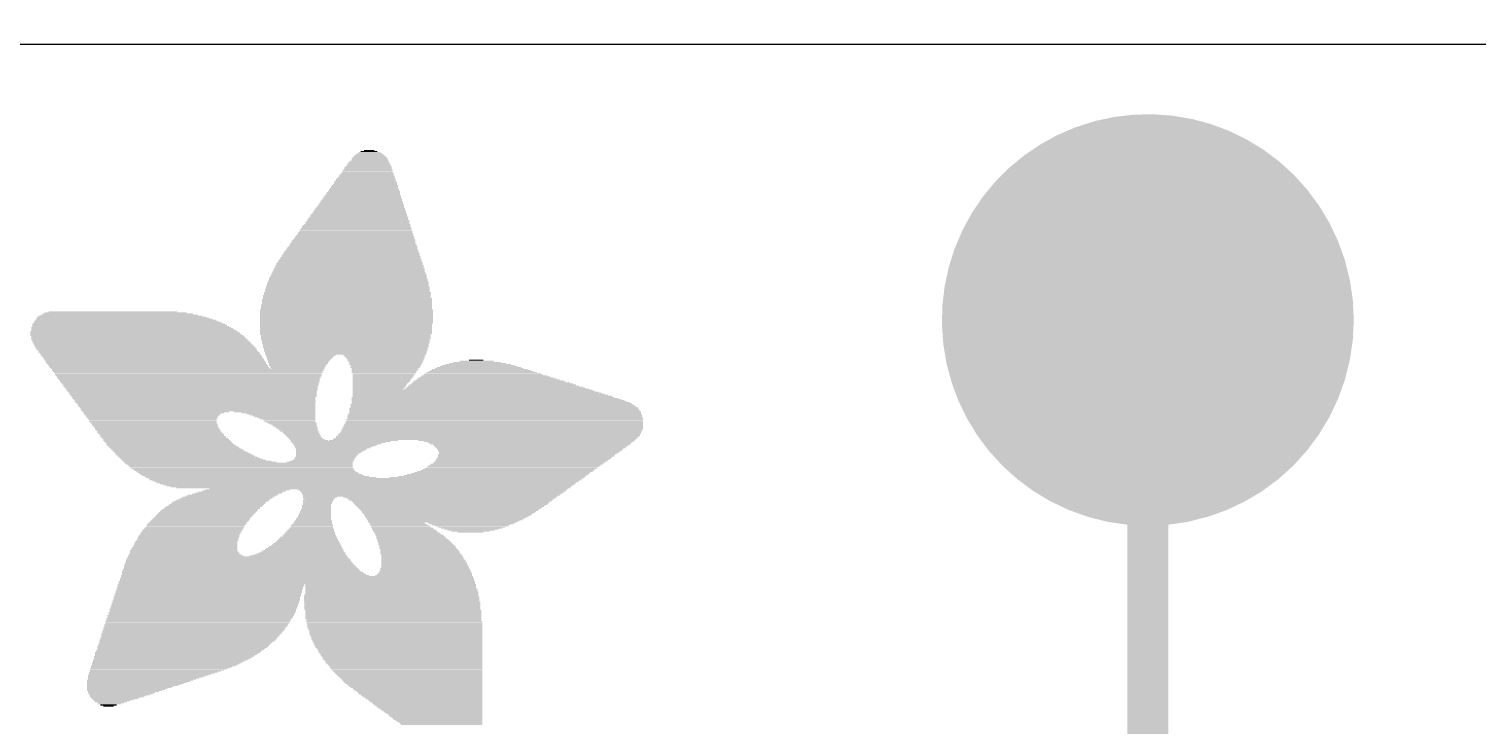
# Model space of a CAD drawing. Extents: x -17.9 to 17.9, y -20.3 to 17.9.
# Drawn here: x -10.15 to -1.22, y 13.58 to 17.88 of the extents above; entities that cross this region are included whole.
import ezdxf

# ---------------------------------------------------------------- set-up
doc = ezdxf.new("R2010")
doc.units = 0
for name, color, linetype in [('16', 132, 'CONTINUOUS'), ('17', 110, 'CONTINUOUS'), ('20', 53, 'CONTINUOUS'), ('21', 40, 'CONTINUOUS')]:
    doc.layers.add(name, color=color, linetype=linetype)

# ---------------------------------------------------------------- blocks, each defined once
blk = doc.blocks.new('RECT')
blk.add_solid([(-0.5, -0.5), (0.5, -0.5), (-0.5, 0.5), (0.5, 0.5)])
blk = doc.blocks.new('ROUNDP')
at = {"const_width": 0.5}
blk.add_lwpolyline([(0, -0.25, 1), (0, 0.25, 1), (0, -0.25)], format="xyb", dxfattribs=at)

msp = doc.modelspace()

# ---------------------------------------------------------------- linework, layer by layer
at = {"layer": '16', "const_width": 0.254}
msp.add_lwpolyline([(-3.2527, 10.7173), (-3.2527, 16.0796)], dxfattribs=at)
at = {"layer": '16', "const_width": 0.127}
msp.add_lwpolyline([(-3.1892, 16.0796, 1), (-3.3162, 16.0796)], format="xyb", dxfattribs=at)
at = {"layer": '20'}
msp.add_line((15.24, 17.78), (-15.24, 17.78), dxfattribs=at)

# ---------------------------------------------------------------- block references
at = {"layer": '17', "xscale": 2.54, "yscale": 2.54, "rotation": 315}
msp.add_blockref('ROUNDP', (-3.2527, 16.0796), dxfattribs=at)
msp.add_blockref('ROUNDP', (-3.2527, 16.0796), dxfattribs=at)
at = {"layer": '21'}
for p, xscale, yscale in [((-8.0549, 17.0561), 0.2413, 0.0064), ((-8.0518, 17.0625), 0.235, 0.0063), ((-8.0518, 17.0752), 0.2222, 0.0063), ((-8.0518, 17.0688), 0.2222, 0.0064), ((-8.0518, 17.0815), 0.2096, 0.0064), ((-8.0518, 17.0878), 0.1968, 0.0063), ((-8.0518, 17.0942), 0.1842, 0.0064), ((-8.0518, 17.1006), 0.1714, 0.0063), ((-8.0486, 17.1069), 0.1524, 0.0064), ((-8.0518, 17.1133), 0.1334, 0.0063), ((-8.055, 17.1196), 0.1016, 0.0064), ((-8.0549, 17.1259), 0.0635, 0.0063), ((-8.0709, 16.9735), 0.3365, 0.0063), ((-8.0677, 16.9672), 0.3429, 0.0064), ((-8.0677, 16.9799), 0.3302, 0.0064), ((-8.0645, 16.9863), 0.3238, 0.0063), ((-8.0645, 16.999), 0.3112, 0.0063), ((-8.0645, 16.9926), 0.3112, 0.0064), ((-8.0613, 17.0053), 0.3048, 0.0064), ((-8.0614, 17.018), 0.2921, 0.0064), ((-8.0614, 17.0116), 0.2921, 0.0063), ((-8.0582, 17.0244), 0.2857, 0.0063), ((-8.0582, 17.0307), 0.2731, 0.0064), ((-8.0582, 17.0434), 0.2603, 0.0064), ((-8.0549, 17.0371), 0.2667, 0.0063), ((-8.055, 17.0497), 0.254, 0.0063), ((-8.0867, 16.8847), 0.4318, 0.0063), ((-8.0867, 16.8783), 0.4318, 0.0064), ((-8.0868, 16.891), 0.4191, 0.0064), ((-8.0836, 16.9037), 0.4127, 0.0064), ((-8.0836, 16.8973), 0.4127, 0.0063), ((-8.0804, 16.9101), 0.4064, 0.0063), ((-8.0804, 16.9164), 0.3937, 0.0064), ((-8.0772, 16.9291), 0.3874, 0.0064), ((-8.0772, 16.9228), 0.3874, 0.0063), ((-8.0772, 16.9354), 0.3746, 0.0063), ((-8.074, 16.9482), 0.3683, 0.0063), ((-8.074, 16.9418), 0.3683, 0.0064), ((-8.074, 16.9545), 0.3556, 0.0064), ((-8.0709, 16.9609), 0.3493, 0.0063), ((-8.1058, 16.7958), 0.5207, 0.0063), ((-8.1026, 16.7894), 0.527, 0.0064), ((-8.1026, 16.8021), 0.5144, 0.0064), ((-8.1026, 16.8148), 0.5016, 0.0064), ((-8.0994, 16.8085), 0.508, 0.0063), ((-8.0995, 16.8211), 0.4953, 0.0063), ((-8.0962, 16.8275), 0.4889, 0.0064), ((-8.0962, 16.8402), 0.4763, 0.0064), ((-8.0962, 16.8339), 0.4763, 0.0063), ((-8.093, 16.8466), 0.4699, 0.0063), ((-8.0931, 16.8529), 0.4572, 0.0064), ((-8.0899, 16.8656), 0.4508, 0.0064), ((-8.0899, 16.8592), 0.4508, 0.0063), ((-8.0868, 16.872), 0.4445, 0.0063), ((-8.1249, 16.7005), 0.6223, 0.0064), ((-8.1217, 16.7068), 0.6159, 0.0063), ((-8.1185, 16.7132), 0.6096, 0.0064), ((-8.1185, 16.7259), 0.5969, 0.0064), ((-8.1185, 16.7196), 0.5969, 0.0063), ((-8.1153, 16.7323), 0.5906, 0.0063), ((-8.1153, 16.7386), 0.5778, 0.0064), ((-8.1121, 16.7513), 0.5715, 0.0064), ((-8.1121, 16.7449), 0.5715, 0.0063), ((-8.1121, 16.7577), 0.5588, 0.0063), ((-8.109, 16.7704), 0.5525, 0.0063), ((-8.109, 16.764), 0.5525, 0.0064), ((-8.109, 16.7767), 0.5397, 0.0064), ((-8.1058, 16.783), 0.5334, 0.0063), ((-8.1407, 16.618), 0.7048, 0.0063), ((-8.1375, 16.6116), 0.7112, 0.0064), ((-8.1376, 16.6243), 0.6985, 0.0064), ((-8.1375, 16.637), 0.6858, 0.0064), ((-8.1343, 16.6306), 0.6921, 0.0063), ((-8.1343, 16.6434), 0.6795, 0.0063), ((-8.1311, 16.6497), 0.6731, 0.0064), ((-8.1343, 16.6561), 0.6667, 0.0063), ((-8.1312, 16.6624), 0.6604, 0.0064), ((-8.128, 16.6687), 0.654, 0.0063), ((-8.128, 16.6815), 0.6414, 0.0063), ((-8.128, 16.6751), 0.6414, 0.0064), ((-8.1248, 16.6878), 0.635, 0.0064), ((-8.1217, 16.6942), 0.6287, 0.0063), ((-8.1598, 16.5227), 0.8065, 0.0064), ((-8.1566, 16.5291), 0.8001, 0.0063), ((-8.1534, 16.5354), 0.7938, 0.0064), ((-8.1534, 16.5481), 0.781, 0.0064), ((-8.1534, 16.5418), 0.781, 0.0063), ((-8.1534, 16.5544), 0.7684, 0.0063), ((-8.1502, 16.5672), 0.762, 0.0063), ((-8.1502, 16.5608), 0.762, 0.0064), ((-8.1471, 16.5735), 0.7557, 0.0064), ((-8.1471, 16.5799), 0.7429, 0.0063), ((-8.1439, 16.5925), 0.7366, 0.0063), ((-8.1439, 16.5862), 0.7366, 0.0064), ((-8.1439, 16.5989), 0.7239, 0.0064), ((-8.1407, 16.6053), 0.7176, 0.0063), ((-8.1757, 16.4275), 0.9017, 0.0063), ((-8.1724, 16.4338), 0.8953, 0.0064), ((-8.1724, 16.4465), 0.8827, 0.0064), ((-8.1724, 16.4401), 0.8827, 0.0063), ((-8.1692, 16.4529), 0.8763, 0.0063), ((-8.1693, 16.4656), 0.8636, 0.0063), ((-8.1693, 16.4592), 0.8636, 0.0064), ((-8.1661, 16.4719), 0.8572, 0.0064), ((-8.1692, 16.4782), 0.8509, 0.0063), ((-8.1661, 16.4846), 0.8446, 0.0064), ((-8.1661, 16.4973), 0.8318, 0.0064), ((-8.1629, 16.491), 0.8382, 0.0063), ((-8.163, 16.5037), 0.8255, 0.0063), ((-8.1598, 16.51), 0.8191, 0.0064), ((-8.1598, 16.5163), 0.8065, 0.0063), ((-8.1852, 16.3386), 0.9715, 0.0063), ((-8.182, 16.3513), 0.9652, 0.0063), ((-8.182, 16.3449), 0.9652, 0.0064), ((-8.182, 16.3639), 0.9525, 0.0063), ((-8.1788, 16.3576), 0.9588, 0.0064), ((-8.182, 16.3767), 0.9398, 0.0063), ((-8.1788, 16.3703), 0.9462, 0.0064), ((-8.1788, 16.3894), 0.9334, 0.0063), ((-8.1788, 16.383), 0.9334, 0.0064), ((-8.1757, 16.3957), 0.9271, 0.0064), ((-8.1788, 16.402), 0.9208, 0.0063), ((-8.1756, 16.4148), 0.9144, 0.0063), ((-8.1756, 16.4084), 0.9144, 0.0064), ((-8.1757, 16.4211), 0.9017, 0.0064), ((-8.1883, 16.2496), 1.0287, 0.0063), ((-8.1883, 16.2687), 1.016, 0.0064), ((-8.1883, 16.2624), 1.016, 0.0063), ((-8.1883, 16.256), 1.016, 0.0064), ((-8.1852, 16.2814), 1.0097, 0.0064), ((-8.1852, 16.2751), 1.0097, 0.0063), ((-8.1883, 16.2877), 1.0033, 0.0063), ((-8.1852, 16.3068), 0.9969, 0.0064), ((-8.1852, 16.3005), 0.9969, 0.0063), ((-8.1852, 16.2941), 0.9969, 0.0064), ((-8.1852, 16.3195), 0.9843, 0.0064), ((-8.182, 16.3132), 0.9906, 0.0063), ((-8.182, 16.3322), 0.9779, 0.0064), ((-8.182, 16.3258), 0.9779, 0.0063), ((-8.1947, 16.1735), 1.0541, 0.0063), ((-8.1947, 16.1671), 1.0541, 0.0064), ((-8.1947, 16.1608), 1.0541, 0.0063), ((-8.1915, 16.2052), 1.0478, 0.0064), ((-8.1915, 16.1989), 1.0478, 0.0063), ((-8.1915, 16.1925), 1.0478, 0.0064), ((-8.1915, 16.1862), 1.0478, 0.0063), ((-8.1915, 16.1798), 1.0478, 0.0064), ((-8.1915, 16.2306), 1.035, 0.0064), ((-8.1915, 16.2243), 1.035, 0.0063), ((-8.1915, 16.2179), 1.035, 0.0064), ((-8.1883, 16.2115), 1.0414, 0.0063), ((-8.1883, 16.2433), 1.0287, 0.0064), ((-8.1883, 16.237), 1.0287, 0.0063), ((-9.5536, 16.0719), 1.1303, 0.0063), ((-9.5568, 16.0782), 1.1113, 0.0064), ((-9.5726, 16.0909), 1.0668, 0.0064), ((-9.5631, 16.0846), 1.0858, 0.0063), ((-9.579, 16.0973), 1.0414, 0.0063), ((-9.5885, 16.1036), 1.0096, 0.0064), ((-9.5949, 16.11), 0.9715, 0.0063), ((-9.6044, 16.1163), 0.9271, 0.0064), ((-9.6171, 16.1227), 0.8763, 0.0063), ((-9.633, 16.129), 0.7937, 0.0064), ((-8.1947, 16.1417), 1.0668, 0.0064), ((-8.1947, 16.1354), 1.0668, 0.0063), ((-8.1947, 16.129), 1.0668, 0.0064), ((-8.1947, 16.1227), 1.0668, 0.0063), ((-8.1947, 16.1163), 1.0668, 0.0064), ((-8.1947, 16.11), 1.0668, 0.0063), ((-8.1947, 16.1036), 1.0668, 0.0064), ((-8.1947, 16.0973), 1.0668, 0.0063), ((-8.1947, 16.0909), 1.0668, 0.0064), ((-8.1947, 16.0846), 1.0668, 0.0063), ((-8.1947, 16.0782), 1.0668, 0.0064), ((-8.1947, 16.0719), 1.0668, 0.0063), ((-8.1947, 16.1544), 1.0541, 0.0064), ((-8.1947, 16.1481), 1.0541, 0.0063), ((-9.506, 16.0084), 1.2763, 0.0063), ((-9.4996, 16.002), 1.289, 0.0064), ((-9.4964, 15.9957), 1.2954, 0.0063), ((-9.4932, 15.9893), 1.3017, 0.0064), ((-9.4869, 15.983), 1.3144, 0.0063), ((-9.5219, 16.0338), 1.2319, 0.0063), ((-9.506, 16.0147), 1.2637, 0.0064), ((-9.5155, 16.0274), 1.2446, 0.0064), ((-9.5123, 16.0211), 1.251, 0.0063), ((-9.5377, 16.0528), 1.1874, 0.0064), ((-9.525, 16.0401), 1.2128, 0.0064), ((-9.5313, 16.0465), 1.2001, 0.0063), ((-9.5409, 16.0592), 1.1684, 0.0063), ((-9.5441, 16.0655), 1.1493, 0.0064), ((-8.1979, 16.0528), 1.0605, 0.0064), ((-8.1979, 16.0465), 1.0605, 0.0063), ((-8.1979, 16.0401), 1.0605, 0.0064), ((-8.1979, 16.0338), 1.0605, 0.0063), ((-8.1979, 16.0274), 1.0605, 0.0064), ((-8.1979, 16.0211), 1.0605, 0.0063), ((-8.1979, 16.0147), 1.0605, 0.0064), ((-8.1979, 16.0084), 1.0605, 0.0063), ((-8.1979, 16.002), 1.0605, 0.0064), ((-8.1979, 15.9957), 1.0605, 0.0063), ((-8.1947, 16.0655), 1.0668, 0.0064), ((-8.1947, 16.0592), 1.0668, 0.0063), ((-8.2011, 15.9893), 1.0541, 0.0064), ((-8.1979, 15.983), 1.0477, 0.0063), ((-9.4806, 15.9766), 1.3145, 0.0064), ((-9.4774, 15.9703), 1.3208, 0.0063), ((-9.4742, 15.9639), 1.3272, 0.0064), ((-9.471, 15.9576), 1.3335, 0.0063), ((-9.4647, 15.9512), 1.3335, 0.0064), ((-9.4615, 15.9449), 1.3398, 0.0063), ((-9.452, 15.9322), 1.3462, 0.0063), ((-9.4551, 15.9385), 1.3399, 0.0064), ((-9.4425, 15.9195), 1.3525, 0.0063), ((-9.4456, 15.9258), 1.3462, 0.0064), ((-9.4361, 15.9131), 1.3526, 0.0064), ((-9.4329, 15.9068), 1.3589, 0.0063), ((-9.4266, 15.9004), 1.3589, 0.0064), ((-9.4234, 15.8941), 1.3526, 0.0063), ((-8.1979, 15.9766), 1.0477, 0.0064), ((-8.1979, 15.9703), 1.0477, 0.0063), ((-8.1979, 15.9639), 1.0477, 0.0064), ((-8.201, 15.9576), 1.0414, 0.0063), ((-8.1979, 15.9512), 1.0351, 0.0064), ((-8.1979, 15.9449), 1.0351, 0.0063), ((-8.1979, 15.9385), 1.0351, 0.0064), ((-8.2011, 15.9322), 1.0287, 0.0063), ((-8.1979, 15.9258), 1.0223, 0.0064), ((-8.1979, 15.9195), 1.0223, 0.0063), ((-8.1979, 15.9131), 1.0223, 0.0064), ((-8.201, 15.9068), 1.016, 0.0063), ((-8.1979, 15.9004), 1.0097, 0.0064), ((-8.1979, 15.8941), 1.0097, 0.0063), ((-9.4139, 15.8814), 1.3589, 0.0063), ((-9.417, 15.8877), 1.3525, 0.0064), ((-9.4076, 15.875), 1.3589, 0.0064), ((-9.4044, 15.8687), 1.3525, 0.0063), ((-9.4012, 15.8623), 1.3589, 0.0064), ((-9.3948, 15.8559), 1.3589, 0.0063), ((-9.3917, 15.8496), 1.3525, 0.0064), ((-9.3853, 15.8433), 1.3526, 0.0063), ((-9.3822, 15.8369), 1.3589, 0.0064), ((-9.3789, 15.8306), 1.3525, 0.0063), ((-9.3726, 15.8242), 1.3526, 0.0064), ((-9.3695, 15.8178), 1.3589, 0.0063), ((-9.3663, 15.8115), 1.3525, 0.0064), ((-9.3599, 15.8052), 1.3526, 0.0063), ((-8.2011, 15.8877), 1.0033, 0.0064), ((-8.1979, 15.8814), 0.9969, 0.0063), ((-8.1979, 15.875), 0.9969, 0.0064), ((-8.201, 15.8687), 0.9906, 0.0063), ((-8.4741, 15.8623), 0.4318, 0.0064), ((-8.4805, 15.8559), 0.4191, 0.0063), ((-8.4868, 15.8369), 0.3937, 0.0064), ((-8.4804, 15.8496), 0.4064, 0.0064), ((-8.4836, 15.8433), 0.4, 0.0063), ((-8.49, 15.8242), 0.3747, 0.0064), ((-8.4868, 15.8306), 0.381, 0.0063), ((-8.4931, 15.8178), 0.3683, 0.0063), ((-8.49, 15.8115), 0.3619, 0.0064), ((-8.4931, 15.8052), 0.3556, 0.0063), ((-7.9597, 15.8623), 0.508, 0.0064), ((-7.9598, 15.8559), 0.4953, 0.0063), ((-7.9566, 15.8496), 0.4889, 0.0064), ((-7.9534, 15.8433), 0.4826, 0.0063), ((-7.9534, 15.8369), 0.4699, 0.0064), ((-7.9534, 15.8306), 0.4699, 0.0063), ((-7.9534, 15.8242), 0.4572, 0.0064), ((-7.9534, 15.8115), 0.4445, 0.0064), ((-7.9534, 15.8052), 0.4445, 0.0063), ((-7.9502, 15.8178), 0.4508, 0.0063), ((-7.3819, 15.8052), 0.4064, 0.0063), ((-7.3851, 15.8115), 0.3493, 0.0064), ((-7.3883, 15.8178), 0.2921, 0.0063), ((-7.3914, 15.8242), 0.2096, 0.0064), ((-7.3946, 15.8306), 0.0889, 0.0063), ((-9.3536, 15.7988), 1.3525, 0.0064), ((-9.3536, 15.7925), 1.3525, 0.0063), ((-9.3472, 15.7861), 1.3526, 0.0064), ((-9.3408, 15.7797), 1.3525, 0.0063), ((-9.1726, 15.7734), 1.6764, 0.0064), ((-9.1726, 15.7671), 1.6764, 0.0063), ((-9.1726, 15.7607), 1.6637, 0.0064), ((-9.1694, 15.7544), 1.6574, 0.0063), ((-9.1694, 15.748), 1.6446, 0.0064), ((-9.1694, 15.7416), 1.6446, 0.0063), ((-9.1662, 15.7353), 1.6383, 0.0064), ((-9.1662, 15.729), 1.6256, 0.0063), ((-9.1662, 15.7226), 1.6256, 0.0064), ((-9.1662, 15.7163), 1.6129, 0.0063), ((-8.4963, 15.7988), 0.3492, 0.0064), ((-8.4931, 15.7925), 0.3429, 0.0063), ((-8.4963, 15.7861), 0.3366, 0.0064), ((-8.4931, 15.7797), 0.3302, 0.0063), ((-7.9534, 15.7988), 0.4318, 0.0064), ((-7.9534, 15.7925), 0.4318, 0.0063), ((-7.9566, 15.7861), 0.4255, 0.0064), ((-7.9566, 15.7797), 0.4127, 0.0063), ((-7.9566, 15.7734), 0.4127, 0.0064), ((-7.9597, 15.7671), 0.4064, 0.0063), ((-7.9629, 15.7607), 0.4, 0.0064), ((-7.9629, 15.7544), 0.4, 0.0063), ((-7.9725, 15.7226), 0.3683, 0.0064), ((-7.9629, 15.748), 0.3874, 0.0064), ((-7.9661, 15.7416), 0.381, 0.0063), ((-7.9693, 15.7353), 0.3747, 0.0064), ((-7.9693, 15.729), 0.3747, 0.0063), ((-7.9756, 15.7163), 0.362, 0.0063), ((-7.3279, 15.7163), 0.8572, 0.0063), ((-7.3342, 15.7226), 0.8319, 0.0064), ((-7.3375, 15.729), 0.8001, 0.0063), ((-7.3438, 15.7353), 0.7747, 0.0064), ((-7.3501, 15.7416), 0.7366, 0.0063), ((-7.3533, 15.748), 0.7176, 0.0064), ((-7.3597, 15.7544), 0.6795, 0.0063), ((-7.3629, 15.7607), 0.6477, 0.0064), ((-7.366, 15.7671), 0.616, 0.0063), ((-7.3723, 15.7734), 0.5905, 0.0064), ((-7.3756, 15.7797), 0.5461, 0.0063), ((-7.3756, 15.7861), 0.5207, 0.0064), ((-7.3787, 15.7925), 0.4762, 0.0063), ((-7.3819, 15.7988), 0.4445, 0.0064), ((-9.1631, 15.7099), 1.6065, 0.0064), ((-9.1599, 15.7035), 1.6002, 0.0063), ((-9.1599, 15.6972), 1.6002, 0.0064), ((-9.1599, 15.6909), 1.5875, 0.0063), ((-9.1567, 15.6845), 1.5812, 0.0064), ((-9.1535, 15.6782), 1.5748, 0.0063), ((-9.1567, 15.6718), 1.5684, 0.0064), ((-9.1536, 15.6654), 1.5621, 0.0063), ((-9.1504, 15.6591), 1.5557, 0.0064), ((-9.1472, 15.6528), 1.5494, 0.0063), ((-9.1472, 15.6464), 1.5494, 0.0064), ((-9.1471, 15.6401), 1.5367, 0.0063), ((-9.144, 15.6337), 1.5304, 0.0064), ((-9.1408, 15.6274), 1.524, 0.0063), ((-7.982, 15.6972), 0.3493, 0.0064), ((-7.3978, 15.6337), 1.5177, 0.0064), ((-7.3883, 15.6274), 1.5367, 0.0063), ((-7.9788, 15.7099), 0.3556, 0.0064), ((-7.9788, 15.7035), 0.3556, 0.0063), ((-7.9883, 15.6845), 0.3366, 0.0064), ((-7.9915, 15.6782), 0.3302, 0.0063), ((-7.9915, 15.6718), 0.3302, 0.0064), ((-7.9947, 15.6654), 0.3239, 0.0063), ((-7.9979, 15.6591), 0.3175, 0.0064), ((-8.001, 15.6528), 0.3112, 0.0063), ((-7.4168, 15.6464), 1.4796, 0.0064), ((-7.9851, 15.6909), 0.3429, 0.0063), ((-7.4104, 15.6401), 1.4923, 0.0063), ((-7.2676, 15.6528), 1.143, 0.0063), ((-7.274, 15.6591), 1.1049, 0.0064), ((-7.2771, 15.6654), 1.0858, 0.0063), ((-7.2867, 15.6718), 1.0541, 0.0064), ((-7.293, 15.6782), 1.0287, 0.0063), ((-7.2961, 15.6845), 0.9969, 0.0064), ((-7.3025, 15.6909), 0.9716, 0.0063), ((-7.312, 15.6972), 0.9398, 0.0064), ((-7.3152, 15.7035), 0.9208, 0.0063), ((-7.3216, 15.7099), 0.8827, 0.0064), ((-9.1408, 15.621), 1.524, 0.0064), ((-9.1377, 15.6147), 1.5177, 0.0063), ((-9.1345, 15.6083), 1.5113, 0.0064), ((-9.1345, 15.602), 1.4986, 0.0063), ((-9.1345, 15.5956), 1.4986, 0.0064), ((-9.1313, 15.5893), 1.4922, 0.0063), ((-9.1281, 15.5829), 1.4859, 0.0064), ((-9.1281, 15.5766), 1.4859, 0.0063), ((-9.125, 15.5702), 1.4795, 0.0064), ((-9.1218, 15.5639), 1.4732, 0.0063), ((-9.1186, 15.5575), 1.4668, 0.0064), ((-9.1186, 15.5512), 1.4668, 0.0063), ((-9.1155, 15.5448), 1.4605, 0.0064), ((-9.1123, 15.5385), 1.4541, 0.0063), ((-7.2994, 15.5575), 1.7399, 0.0064), ((-7.293, 15.5512), 1.7526, 0.0063), ((-7.2898, 15.5448), 1.759, 0.0064), ((-7.2835, 15.5385), 1.7717, 0.0063), ((-7.3311, 15.5893), 1.6637, 0.0063), ((-7.3216, 15.5829), 1.6827, 0.0064), ((-7.3533, 15.602), 1.6192, 0.0063), ((-7.3406, 15.5956), 1.6446, 0.0064), ((-7.3152, 15.5766), 1.6954, 0.0063), ((-7.3056, 15.5702), 1.7145, 0.0064), ((-7.2993, 15.5639), 1.7272, 0.0063), ((-7.3787, 15.621), 1.5558, 0.0064), ((-7.3692, 15.6147), 1.5748, 0.0063), ((-7.3565, 15.6083), 1.6002, 0.0064), ((-9.1091, 15.5321), 1.4478, 0.0064), ((-9.1091, 15.5258), 1.4478, 0.0063), ((-9.1059, 15.5194), 1.4414, 0.0064), ((-9.3695, 15.5131), 0.9017, 0.0063), ((-9.3917, 15.5004), 0.8445, 0.0063), ((-9.3821, 15.5067), 0.8636, 0.0064), ((-9.3917, 15.494), 0.8319, 0.0064), ((-9.3917, 15.4877), 0.8191, 0.0063), ((-9.3948, 15.4813), 0.8128, 0.0064), ((-9.3917, 15.475), 0.8065, 0.0063), ((-9.3917, 15.4686), 0.7937, 0.0064), ((-9.3885, 15.4623), 0.7874, 0.0063), ((-9.3885, 15.4559), 0.7874, 0.0064), ((-9.3853, 15.4496), 0.781, 0.0063), ((-8.636, 15.5131), 0.5016, 0.0063), ((-8.6138, 15.5067), 0.4572, 0.0064), ((-8.5979, 15.5004), 0.4254, 0.0063), ((-8.5884, 15.494), 0.4064, 0.0064), ((-8.5789, 15.4877), 0.3873, 0.0063), ((-8.5725, 15.4813), 0.3746, 0.0064), ((-8.563, 15.475), 0.3556, 0.0063), ((-8.5567, 15.4686), 0.3429, 0.0064), ((-8.5471, 15.4623), 0.3238, 0.0063), ((-8.544, 15.4559), 0.3175, 0.0064), ((-8.5376, 15.4496), 0.3048, 0.0063), ((-7.2835, 15.4496), 1.8351, 0.0063), ((-7.2803, 15.4623), 1.8288, 0.0063), ((-7.2803, 15.4559), 1.8288, 0.0064), ((-7.2803, 15.4877), 1.8161, 0.0063), ((-7.2803, 15.4813), 1.8161, 0.0064), ((-7.2771, 15.475), 1.8224, 0.0063), ((-7.2771, 15.4686), 1.8224, 0.0064), ((-7.2803, 15.5004), 1.8034, 0.0063), ((-7.2771, 15.494), 1.8098, 0.0064), ((-7.2835, 15.5321), 1.7843, 0.0064), ((-7.2835, 15.5258), 1.7843, 0.0063), ((-7.2803, 15.5194), 1.7907, 0.0064), ((-7.2771, 15.5131), 1.797, 0.0063), ((-7.2771, 15.5067), 1.797, 0.0064), ((-9.3822, 15.4432), 0.7747, 0.0064), ((-9.3758, 15.4369), 0.7747, 0.0063), ((-9.3758, 15.4305), 0.7747, 0.0064), ((-9.3726, 15.4242), 0.7684, 0.0063), ((-9.3663, 15.4178), 0.7683, 0.0064), ((-9.3631, 15.4115), 0.762, 0.0063), ((-9.3599, 15.4051), 0.7684, 0.0064), ((-9.3536, 15.3988), 0.7683, 0.0063), ((-9.3504, 15.3924), 0.762, 0.0064), ((-9.3472, 15.3861), 0.7684, 0.0063), ((-9.3408, 15.3797), 0.7683, 0.0064), ((-9.3345, 15.3734), 0.7684, 0.0063), ((-9.3313, 15.367), 0.762, 0.0064), ((-9.325, 15.3607), 0.7747, 0.0063), ((-8.5281, 15.4432), 0.2985, 0.0064), ((-8.5217, 15.4369), 0.2858, 0.0063), ((-8.5153, 15.4305), 0.2731, 0.0064), ((-8.5122, 15.4242), 0.2667, 0.0063), ((-8.5027, 15.4178), 0.2603, 0.0064), ((-8.4995, 15.4115), 0.254, 0.0063), ((-8.4931, 15.4051), 0.2413, 0.0064), ((-8.49, 15.3988), 0.2349, 0.0063), ((-8.4836, 15.3924), 0.235, 0.0064), ((-8.4772, 15.3861), 0.2223, 0.0063), ((-8.4709, 15.3797), 0.2222, 0.0064), ((-8.4678, 15.3734), 0.2159, 0.0063), ((-8.4614, 15.367), 0.2159, 0.0064), ((-8.4582, 15.3607), 0.2096, 0.0063), ((-7.3248, 15.3607), 1.8669, 0.0063), ((-7.3152, 15.3734), 1.8606, 0.0063), ((-7.3152, 15.367), 1.8606, 0.0064), ((-7.3089, 15.3797), 1.8605, 0.0064), ((-7.3057, 15.3861), 1.8542, 0.0063), ((-7.2993, 15.3988), 1.8542, 0.0063), ((-7.2993, 15.3924), 1.8542, 0.0064), ((-7.293, 15.4115), 1.8542, 0.0063), ((-7.293, 15.4051), 1.8542, 0.0064), ((-7.2898, 15.4242), 1.8478, 0.0063), ((-7.2898, 15.4178), 1.8478, 0.0064), ((-7.2867, 15.4369), 1.8415, 0.0063), ((-7.2867, 15.4305), 1.8415, 0.0064), ((-7.2835, 15.4432), 1.8351, 0.0064), ((-9.3218, 15.3543), 0.7684, 0.0064), ((-9.3123, 15.348), 0.7747, 0.0063), ((-9.306, 15.3416), 0.7747, 0.0064), ((-9.3027, 15.3353), 0.7811, 0.0063), ((-9.2964, 15.3289), 0.781, 0.0064), ((-9.2901, 15.3226), 0.7811, 0.0063), ((-9.2774, 15.3099), 0.7937, 0.0063), ((-9.2837, 15.3162), 0.781, 0.0064), ((-9.271, 15.3035), 0.7938, 0.0064), ((-9.2614, 15.2972), 0.8001, 0.0063), ((-9.2552, 15.2908), 0.8001, 0.0064), ((-9.2456, 15.2845), 0.8064, 0.0063), ((-9.2361, 15.2781), 0.8128, 0.0064), ((-9.2297, 15.2718), 0.8128, 0.0063), ((-8.4519, 15.3543), 0.2095, 0.0064), ((-8.4455, 15.348), 0.2096, 0.0063), ((-8.436, 15.3416), 0.2159, 0.0064), ((-8.4233, 15.3353), 0.2286, 0.0063), ((-8.2296, 15.3289), 0.616, 0.0064), ((-8.2423, 15.3226), 0.5778, 0.0063), ((-8.2519, 15.3162), 0.5461, 0.0064), ((-8.2614, 15.3099), 0.5143, 0.0063), ((-8.2677, 15.3035), 0.5016, 0.0064), ((-8.2741, 15.2972), 0.4763, 0.0063), ((-8.2804, 15.2908), 0.4636, 0.0064), ((-8.2963, 15.2718), 0.4191, 0.0063), ((-8.2899, 15.2781), 0.4318, 0.0064), ((-8.2867, 15.2845), 0.4381, 0.0063), ((-8.0899, 15.3353), 0.4254, 0.0063), ((-7.3438, 15.3416), 1.8669, 0.0064), ((-7.3375, 15.348), 1.8669, 0.0063), ((-7.3279, 15.3543), 1.8606, 0.0064), ((-7.0835, 15.3353), 1.3335, 0.0063), ((-7.0707, 15.3289), 1.2954, 0.0064), ((-7.0644, 15.3226), 1.2573, 0.0063), ((-7.0612, 15.3162), 1.2382, 0.0064), ((-7.0549, 15.3099), 1.2129, 0.0063), ((-7.058, 15.3035), 1.1938, 0.0064), ((-7.0581, 15.2972), 1.1811, 0.0063), ((-7.058, 15.2908), 1.1684, 0.0064), ((-7.0612, 15.2845), 1.1494, 0.0063), ((-7.0644, 15.2718), 1.1303, 0.0063), ((-7.0612, 15.2781), 1.1366, 0.0064), ((-9.2202, 15.2654), 0.8192, 0.0064), ((-9.2107, 15.2591), 0.8255, 0.0063), ((-9.2012, 15.2527), 0.8319, 0.0064), ((-9.1948, 15.2464), 0.8446, 0.0063), ((-9.1821, 15.24), 0.8446, 0.0064), ((-9.1694, 15.2337), 0.8572, 0.0063), ((-9.1599, 15.2273), 0.8636, 0.0064), ((-9.1471, 15.221), 0.8763, 0.0063), ((-9.1345, 15.2146), 0.889, 0.0064), ((-9.1154, 15.2083), 0.9144, 0.0063), ((-9.0964, 15.2019), 0.9398, 0.0064), ((-8.8582, 15.1956), 1.4033, 0.0063), ((-8.8551, 15.1892), 1.397, 0.0064), ((-8.8488, 15.1829), 1.3843, 0.0063), ((-8.3598, 15.2019), 0.4064, 0.0064), ((-8.3471, 15.2083), 0.3937, 0.0063), ((-8.3376, 15.2146), 0.3747, 0.0064), ((-8.3312, 15.221), 0.3746, 0.0063), ((-8.3248, 15.2337), 0.3747, 0.0063), ((-8.3281, 15.2273), 0.3683, 0.0064), ((-8.3122, 15.2527), 0.3873, 0.0064), ((-8.3026, 15.2654), 0.4064, 0.0064), ((-8.3058, 15.2591), 0.4, 0.0063), ((-8.3153, 15.2464), 0.381, 0.0063), ((-8.3185, 15.24), 0.3746, 0.0064), ((-7.1533, 15.1829), 1.0541, 0.0063), ((-7.1438, 15.1892), 1.0605, 0.0064), ((-7.1343, 15.1956), 1.0541, 0.0063), ((-7.1279, 15.2019), 1.0541, 0.0064), ((-7.1184, 15.2083), 1.0605, 0.0063), ((-7.1057, 15.221), 1.0731, 0.0063), ((-7.112, 15.2146), 1.0604, 0.0064), ((-7.0993, 15.2273), 1.0732, 0.0064), ((-7.093, 15.2337), 1.0731, 0.0063), ((-7.0834, 15.2464), 1.0922, 0.0063), ((-7.0866, 15.24), 1.0858, 0.0064), ((-7.0708, 15.2591), 1.1049, 0.0063), ((-7.0676, 15.2654), 1.1113, 0.0064), ((-7.0771, 15.2527), 1.0922, 0.0064), ((-8.8456, 15.1765), 1.3779, 0.0064), ((-8.8424, 15.1702), 1.3716, 0.0063), ((-8.836, 15.1638), 1.3716, 0.0064), ((-8.8297, 15.1575), 1.3589, 0.0063), ((-8.8233, 15.1511), 1.3589, 0.0064), ((-8.8138, 15.1448), 1.3526, 0.0063), ((-8.8042, 15.1384), 1.3589, 0.0064), ((-8.7948, 15.1321), 1.3525, 0.0063), ((-8.782, 15.1257), 1.3653, 0.0064), ((-8.7694, 15.1194), 1.3653, 0.0063), ((-8.7471, 15.113), 1.3843, 0.0064), ((-8.7217, 15.1067), 1.4224, 0.0063), ((-8.0772, 15.1003), 2.6734, 0.0064), ((-8.0772, 15.094), 2.6606, 0.0063), ((-8.074, 15.0876), 2.6289, 0.0064), ((-7.3279, 15.1067), 1.2002, 0.0063), ((-7.2994, 15.113), 1.1557, 0.0064), ((-7.2771, 15.1194), 1.124, 0.0063), ((-7.2612, 15.1257), 1.1176, 0.0064), ((-7.2454, 15.1321), 1.0985, 0.0063), ((-7.2327, 15.1384), 1.0859, 0.0064), ((-7.2168, 15.1448), 1.0795, 0.0063), ((-7.2041, 15.1511), 1.0668, 0.0064), ((-7.1946, 15.1575), 1.0605, 0.0063), ((-7.1819, 15.1638), 1.0605, 0.0064), ((-7.1724, 15.1702), 1.0541, 0.0063), ((-7.1628, 15.1765), 1.0604, 0.0064), ((-8.0709, 15.0813), 2.6099, 0.0063), ((-8.0709, 15.0749), 2.5845, 0.0064), ((-8.0645, 15.0686), 2.559, 0.0063), ((-8.0582, 15.0622), 2.5337, 0.0064), ((-8.0549, 15.0559), 2.5019, 0.0063), ((-8.0455, 15.0495), 2.4701, 0.0064), ((-8.0296, 15.0432), 2.4257, 0.0063), ((-8.8963, 14.9987), 0.5525, 0.0064), ((-8.8805, 15.0051), 0.5334, 0.0063), ((-8.8614, 15.0114), 0.5334, 0.0064), ((-8.8488, 15.0178), 0.5207, 0.0063), ((-8.8265, 15.0241), 0.5144, 0.0064), ((-8.8042, 15.0305), 0.5207, 0.0063), ((-7.9343, 15.0368), 2.2098, 0.0064), ((-7.6645, 15.0305), 1.6573, 0.0063), ((-7.6613, 15.0241), 1.6383, 0.0064), ((-7.6645, 15.0178), 1.6193, 0.0063), ((-7.6645, 15.0114), 1.6065, 0.0064), ((-7.6708, 15.0051), 1.5938, 0.0063), ((-7.6708, 14.9987), 1.5812, 0.0064), ((-9.0361, 14.9098), 0.5905, 0.0064), ((-9.0234, 14.9162), 0.5905, 0.0063), ((-9.0202, 14.9225), 0.5842, 0.0064), ((-9.0107, 14.9289), 0.5905, 0.0063), ((-9.0011, 14.9352), 0.5842, 0.0064), ((-8.9948, 14.9416), 0.5842, 0.0063), ((-8.9853, 14.9479), 0.5779, 0.0064), ((-8.9789, 14.9543), 0.5778, 0.0063), ((-8.9662, 14.9606), 0.5778, 0.0064), ((-8.9566, 14.967), 0.5715, 0.0063), ((-8.9472, 14.9733), 0.5651, 0.0064), ((-8.9345, 14.9797), 0.5651, 0.0063), ((-8.9249, 14.986), 0.5588, 0.0064), ((-8.9091, 14.9924), 0.5525, 0.0063), ((-8.382, 14.9098), 0.1842, 0.0064), ((-8.3788, 14.9352), 0.1778, 0.0064), ((-8.3788, 14.9289), 0.1778, 0.0063), ((-8.3788, 14.9225), 0.1778, 0.0064), ((-8.3788, 14.9162), 0.1778, 0.0063), ((-8.3757, 14.9416), 0.1715, 0.0063), ((-7.6772, 14.9924), 1.5685, 0.0063), ((-8.3566, 14.986), 0.2096, 0.0064), ((-8.3693, 14.967), 0.1842, 0.0063), ((-8.3693, 14.9606), 0.1842, 0.0064), ((-8.3725, 14.9543), 0.1778, 0.0063), ((-8.3725, 14.9479), 0.1778, 0.0064), ((-8.3629, 14.9797), 0.1969, 0.0063), ((-8.3629, 14.9733), 0.1841, 0.0064), ((-7.5565, 14.986), 1.3144, 0.0064), ((-7.5502, 14.9797), 1.2891, 0.0063), ((-7.5502, 14.9733), 1.2637, 0.0064), ((-7.5502, 14.967), 1.2509, 0.0063), ((-7.547, 14.9606), 1.2319, 0.0064), ((-7.5502, 14.9543), 1.2129, 0.0063), ((-7.5502, 14.9479), 1.2001, 0.0064), ((-7.5502, 14.9416), 1.1875, 0.0063), ((-7.5533, 14.9352), 1.1684, 0.0064), ((-7.5534, 14.9289), 1.1557, 0.0063), ((-7.5565, 14.9225), 1.1366, 0.0064), ((-7.5565, 14.9162), 1.124, 0.0063), ((-7.5597, 14.9098), 1.1049, 0.0064), ((-9.1154, 14.8209), 0.6096, 0.0064), ((-9.1123, 14.8273), 0.6033, 0.0063), ((-9.1059, 14.8336), 0.6032, 0.0064), ((-9.0996, 14.8399), 0.6033, 0.0063), ((-9.0932, 14.8463), 0.6032, 0.0064), ((-9.09, 14.8527), 0.5969, 0.0063), ((-9.0837, 14.859), 0.5969, 0.0064), ((-9.0774, 14.8654), 0.5969, 0.0063), ((-9.0709, 14.8717), 0.5969, 0.0064), ((-9.0647, 14.878), 0.5969, 0.0063), ((-9.0583, 14.8844), 0.5969, 0.0064), ((-9.0519, 14.8908), 0.5969, 0.0063), ((-9.0456, 14.8971), 0.5969, 0.0064), ((-9.0393, 14.9035), 0.5969, 0.0063), ((-8.4043, 14.8209), 0.2413, 0.0064), ((-8.401, 14.8336), 0.2349, 0.0064), ((-8.401, 14.8273), 0.2349, 0.0063), ((-8.3979, 14.8399), 0.2286, 0.0063), ((-8.3979, 14.8527), 0.2159, 0.0063), ((-8.3979, 14.8463), 0.2159, 0.0064), ((-8.3947, 14.859), 0.2096, 0.0064), ((-8.3915, 14.8717), 0.2032, 0.0064), ((-8.3915, 14.8654), 0.2032, 0.0063), ((-8.3884, 14.8844), 0.1969, 0.0064), ((-8.3884, 14.878), 0.1969, 0.0063), ((-8.3852, 14.8971), 0.1905, 0.0064), ((-8.3852, 14.8908), 0.1905, 0.0063), ((-8.382, 14.9035), 0.1842, 0.0063), ((-7.5597, 14.9035), 1.0922, 0.0063), ((-7.5629, 14.8971), 1.0731, 0.0064), ((-7.566, 14.8908), 1.0668, 0.0063), ((-7.5692, 14.8844), 1.0478, 0.0064), ((-7.5692, 14.878), 1.035, 0.0063), ((-7.5788, 14.8654), 1.0033, 0.0063), ((-7.5724, 14.8717), 1.016, 0.0064), ((-7.5819, 14.859), 0.9842, 0.0064), ((-7.5883, 14.8463), 0.9589, 0.0064), ((-7.5851, 14.8527), 0.9652, 0.0063), ((-7.5946, 14.8399), 0.9334, 0.0063), ((-7.601, 14.8336), 0.9207, 0.0064), ((-7.8836, 14.8273), 0.3429, 0.0063), ((-7.8772, 14.8209), 0.3429, 0.0064), ((-7.4232, 14.8273), 0.5397, 0.0063), ((-7.4232, 14.8209), 0.5143, 0.0064), ((-9.1726, 14.732), 0.6223, 0.0064), ((-9.1662, 14.7447), 0.6223, 0.0064), ((-9.1662, 14.7384), 0.6223, 0.0063), ((-9.1631, 14.7511), 0.6159, 0.0063), ((-9.1567, 14.7637), 0.616, 0.0063), ((-9.1567, 14.7574), 0.616, 0.0064), ((-9.1504, 14.7701), 0.6159, 0.0064), ((-9.144, 14.7828), 0.616, 0.0064), ((-9.1472, 14.7765), 0.6096, 0.0063), ((-9.1377, 14.7892), 0.6159, 0.0063), ((-9.1345, 14.7955), 0.6096, 0.0064), ((-9.1281, 14.8018), 0.6096, 0.0063), ((-9.125, 14.8082), 0.6033, 0.0064), ((-9.1218, 14.8146), 0.6096, 0.0063), ((-8.4296, 14.732), 0.3556, 0.0064), ((-8.4265, 14.7384), 0.3493, 0.0063), ((-8.4233, 14.7511), 0.3302, 0.0063), ((-8.4233, 14.7447), 0.3302, 0.0064), ((-8.4201, 14.7637), 0.3112, 0.0063), ((-8.4201, 14.7574), 0.3112, 0.0064), ((-8.4169, 14.7701), 0.3048, 0.0064), ((-8.4169, 14.7765), 0.2921, 0.0063), ((-8.4138, 14.7828), 0.2857, 0.0064), ((-8.4106, 14.7892), 0.2794, 0.0063), ((-8.4106, 14.7955), 0.2667, 0.0064), ((-8.4074, 14.8082), 0.2604, 0.0064), ((-8.4074, 14.8018), 0.2604, 0.0063), ((-8.4042, 14.8146), 0.254, 0.0063), ((-7.8708, 14.8146), 0.3556, 0.0063), ((-7.8582, 14.8018), 0.3683, 0.0063), ((-7.8613, 14.8082), 0.362, 0.0064), ((-7.8486, 14.7955), 0.3746, 0.0064), ((-7.8454, 14.7892), 0.381, 0.0063), ((-7.8328, 14.7765), 0.3937, 0.0063), ((-7.8359, 14.7828), 0.3874, 0.0064), ((-7.8264, 14.7701), 0.3937, 0.0064), ((-7.82, 14.7637), 0.4064, 0.0063), ((-7.8137, 14.7574), 0.4064, 0.0064), ((-7.8074, 14.7511), 0.4191, 0.0063), ((-7.801, 14.7447), 0.4191, 0.0064), ((-7.7978, 14.7384), 0.4254, 0.0063), ((-7.7946, 14.732), 0.4318, 0.0064), ((-7.4263, 14.8146), 0.4826, 0.0063), ((-7.4232, 14.8082), 0.4509, 0.0064), ((-7.4232, 14.8018), 0.4127, 0.0063), ((-7.4232, 14.7955), 0.3747, 0.0064), ((-7.4232, 14.7892), 0.3365, 0.0063), ((-7.4264, 14.7828), 0.2921, 0.0064), ((-7.4295, 14.7765), 0.235, 0.0063), ((-7.4295, 14.7701), 0.1588, 0.0064), ((-9.1917, 14.6431), 0.6731, 0.0064), ((-9.198, 14.6558), 0.6604, 0.0064), ((-9.1948, 14.6494), 0.6668, 0.0063), ((-9.1948, 14.6685), 0.654, 0.0064), ((-9.1948, 14.6622), 0.654, 0.0063), ((-9.1917, 14.6749), 0.6477, 0.0063), ((-9.1884, 14.6875), 0.6413, 0.0063), ((-9.1884, 14.6812), 0.6413, 0.0064), ((-9.1853, 14.7003), 0.635, 0.0063), ((-9.1853, 14.6939), 0.635, 0.0064), ((-9.1821, 14.713), 0.6286, 0.0063), ((-9.1821, 14.7066), 0.6286, 0.0064), ((-9.1758, 14.7193), 0.6287, 0.0064), ((-9.1726, 14.7256), 0.6223, 0.0063), ((-8.4677, 14.6431), 0.5334, 0.0064), ((-8.4646, 14.6494), 0.5143, 0.0063), ((-8.4614, 14.6558), 0.4953, 0.0064), ((-8.455, 14.6622), 0.4826, 0.0063), ((-8.455, 14.6685), 0.4699, 0.0064), ((-8.4487, 14.6749), 0.4572, 0.0063), ((-8.4487, 14.6812), 0.4445, 0.0064), ((-8.4423, 14.6875), 0.4318, 0.0063), ((-8.4424, 14.6939), 0.4191, 0.0064), ((-8.4391, 14.7003), 0.4127, 0.0063), ((-8.436, 14.7066), 0.3937, 0.0064), ((-8.4328, 14.713), 0.3874, 0.0063), ((-8.4328, 14.7193), 0.3746, 0.0064), ((-8.4297, 14.7256), 0.3683, 0.0063), ((-7.782, 14.7193), 0.4445, 0.0064), ((-7.7788, 14.713), 0.4509, 0.0063), ((-7.7851, 14.7256), 0.4382, 0.0063), ((-7.7724, 14.7066), 0.4508, 0.0064), ((-7.7692, 14.7003), 0.4572, 0.0063), ((-7.7661, 14.6939), 0.4635, 0.0064), ((-7.7566, 14.6812), 0.4699, 0.0064), ((-7.7566, 14.6749), 0.4699, 0.0063), ((-7.7534, 14.6685), 0.4763, 0.0064), ((-7.7597, 14.6875), 0.4636, 0.0063), ((-7.747, 14.6622), 0.4762, 0.0063), ((-7.7438, 14.6558), 0.4826, 0.0064), ((-7.7407, 14.6494), 0.4889, 0.0063), ((-7.7407, 14.6431), 0.4889, 0.0064), ((-8.8551, 14.5669), 1.4224, 0.0064), ((-8.8519, 14.5606), 1.4288, 0.0063), ((-8.8488, 14.5542), 1.4351, 0.0064), ((-8.8551, 14.5732), 1.4097, 0.0063), ((-8.8582, 14.5796), 1.4033, 0.0064), ((-8.8614, 14.5987), 1.3843, 0.0063), ((-8.8614, 14.5923), 1.3843, 0.0064), ((-8.8582, 14.586), 1.3907, 0.0063), ((-8.8646, 14.6113), 1.3652, 0.0063), ((-8.8614, 14.605), 1.3716, 0.0064), ((-9.1853, 14.6241), 0.7112, 0.0063), ((-8.8646, 14.6177), 1.3526, 0.0064), ((-9.1948, 14.6368), 0.6794, 0.0063), ((-9.1884, 14.6304), 0.6921, 0.0064), ((-8.49, 14.6241), 0.6033, 0.0063), ((-8.4805, 14.6304), 0.5715, 0.0064), ((-8.4741, 14.6368), 0.5461, 0.0063), ((-7.7374, 14.6368), 0.4953, 0.0063), ((-7.7312, 14.6304), 0.4953, 0.0064), ((-7.7153, 14.5796), 0.5271, 0.0064), ((-7.7153, 14.5732), 0.5271, 0.0063), ((-7.728, 14.6241), 0.5017, 0.0063), ((-7.728, 14.6177), 0.5017, 0.0064), ((-7.7248, 14.6113), 0.508, 0.0063), ((-7.7248, 14.605), 0.508, 0.0064), ((-7.7216, 14.5987), 0.5144, 0.0063), ((-7.7185, 14.5923), 0.5207, 0.0064), ((-7.7185, 14.586), 0.5207, 0.0063), ((-7.7121, 14.5669), 0.5334, 0.0064), ((-7.7121, 14.5606), 0.5334, 0.0063), ((-7.7089, 14.5542), 0.5398, 0.0064), ((-8.4995, 14.4653), 2.1971, 0.0064), ((-8.4995, 14.4844), 2.1844, 0.0063), ((-8.4995, 14.478), 2.1844, 0.0064), ((-8.4995, 14.4717), 2.1844, 0.0063), ((-8.4995, 14.4971), 2.1717, 0.0063), ((-8.4995, 14.4907), 2.1717, 0.0064), ((-8.8201, 14.5034), 1.5303, 0.0064), ((-8.8361, 14.5225), 1.4859, 0.0063), ((-8.8329, 14.5161), 1.4923, 0.0064), ((-8.8424, 14.5288), 1.4732, 0.0064), ((-8.8265, 14.5098), 1.505, 0.0063), ((-8.8456, 14.5415), 1.4541, 0.0064), ((-8.8423, 14.5352), 1.4605, 0.0063), ((-8.8456, 14.5479), 1.4415, 0.0063), ((-7.7185, 14.5034), 0.5969, 0.0064), ((-7.7121, 14.5098), 0.5842, 0.0063), ((-7.7089, 14.5161), 0.5778, 0.0064), ((-7.7089, 14.5288), 0.5652, 0.0064), ((-7.7089, 14.5225), 0.5652, 0.0063), ((-7.7121, 14.5479), 0.5461, 0.0063), ((-7.7089, 14.5415), 0.5524, 0.0064), ((-7.7089, 14.5352), 0.5524, 0.0063), ((-9.0488, 14.3891), 1.1493, 0.0064), ((-9.0488, 14.3828), 1.1493, 0.0063), ((-9.0488, 14.3764), 1.1493, 0.0064), ((-9.0424, 14.4082), 1.1494, 0.0063), ((-9.0424, 14.4018), 1.1494, 0.0064), ((-9.0424, 14.3955), 1.1494, 0.0063), ((-9.0361, 14.4272), 1.1493, 0.0064), ((-9.0361, 14.4209), 1.1493, 0.0063), ((-9.0392, 14.4145), 1.143, 0.0064), ((-9.0297, 14.4463), 1.1494, 0.0063), ((-9.0297, 14.4399), 1.1494, 0.0064), ((-9.0329, 14.4336), 1.143, 0.0063), ((-8.4995, 14.459), 2.1971, 0.0063), ((-8.4995, 14.4526), 2.1971, 0.0064), ((-7.9184, 14.3828), 1.0731, 0.0063), ((-7.9184, 14.3764), 1.0731, 0.0064), ((-7.9217, 14.4463), 1.0541, 0.0063), ((-7.9217, 14.4399), 1.0541, 0.0064), ((-7.9217, 14.4336), 1.0541, 0.0063), ((-7.9217, 14.4272), 1.0541, 0.0064), ((-7.9184, 14.4209), 1.0605, 0.0063), ((-7.9184, 14.4145), 1.0605, 0.0064), ((-7.9184, 14.4082), 1.0605, 0.0063), ((-7.9153, 14.4018), 1.0668, 0.0064), ((-7.9153, 14.3955), 1.0668, 0.0063), ((-7.9153, 14.3891), 1.0668, 0.0064), ((-9.0805, 14.2939), 1.1494, 0.0063), ((-9.0805, 14.2875), 1.1494, 0.0064), ((-9.0742, 14.3066), 1.1493, 0.0063), ((-9.0742, 14.3002), 1.1493, 0.0064), ((-9.0709, 14.3129), 1.1557, 0.0064), ((-9.0647, 14.332), 1.1557, 0.0063), ((-9.0678, 14.3256), 1.1494, 0.0064), ((-9.0678, 14.3193), 1.1494, 0.0063), ((-9.0615, 14.3447), 1.1493, 0.0063), ((-9.0615, 14.3383), 1.1493, 0.0064), ((-9.0583, 14.351), 1.1557, 0.0064), ((-9.0551, 14.3701), 1.1494, 0.0063), ((-9.0551, 14.3637), 1.1494, 0.0064), ((-9.0551, 14.3574), 1.1494, 0.0063), ((-7.9153, 14.3701), 1.0795, 0.0063), ((-7.9153, 14.3637), 1.0795, 0.0064), ((-7.9153, 14.3574), 1.0795, 0.0063), ((-7.9153, 14.351), 1.0795, 0.0064), ((-7.9153, 14.3447), 1.0795, 0.0063), ((-7.9121, 14.3383), 1.0858, 0.0064), ((-7.9121, 14.332), 1.0858, 0.0063), ((-7.9121, 14.3256), 1.0858, 0.0064), ((-7.9121, 14.3193), 1.0858, 0.0063), ((-7.9121, 14.3129), 1.0858, 0.0064), ((-7.9121, 14.3066), 1.0858, 0.0063), ((-7.9121, 14.3002), 1.0858, 0.0064), ((-7.9121, 14.2939), 1.0858, 0.0063), ((-7.9058, 14.2875), 1.0859, 0.0064), ((-9.1218, 14.1986), 1.1303, 0.0064), ((-9.1123, 14.2177), 1.1367, 0.0063), ((-9.1123, 14.2113), 1.1367, 0.0064), ((-9.1155, 14.205), 1.1303, 0.0063), ((-9.1027, 14.2367), 1.143, 0.0064), ((-9.1059, 14.2304), 1.1366, 0.0063), ((-9.1059, 14.224), 1.1366, 0.0064), ((-9.0932, 14.2558), 1.1494, 0.0063), ((-9.0964, 14.2494), 1.143, 0.0064), ((-9.0964, 14.2431), 1.143, 0.0063), ((-9.0869, 14.2748), 1.1493, 0.0064), ((-9.0869, 14.2685), 1.1493, 0.0063), ((-9.09, 14.2621), 1.143, 0.0064), ((-9.0805, 14.2812), 1.1494, 0.0063), ((-7.9058, 14.2812), 1.0859, 0.0063), ((-7.9058, 14.2748), 1.0859, 0.0064), ((-7.9058, 14.2685), 1.0859, 0.0063), ((-7.9058, 14.2621), 1.0859, 0.0064), ((-7.9058, 14.2558), 1.0859, 0.0063), ((-7.9058, 14.2494), 1.0859, 0.0064), ((-7.9058, 14.2431), 1.0859, 0.0063), ((-7.9058, 14.2367), 1.0859, 0.0064), ((-7.9026, 14.2304), 1.0795, 0.0063), ((-7.9026, 14.224), 1.0795, 0.0064), ((-7.8994, 14.2177), 1.0858, 0.0063), ((-7.8994, 14.2113), 1.0858, 0.0064), ((-7.8963, 14.205), 1.0795, 0.0063), ((-7.8963, 14.1986), 1.0795, 0.0064), ((-9.1662, 14.1161), 1.0922, 0.0063), ((-9.1694, 14.1097), 1.0858, 0.0064), ((-9.1536, 14.1415), 1.1049, 0.0063), ((-9.1567, 14.1351), 1.0986, 0.0064), ((-9.1567, 14.1288), 1.0986, 0.0063), ((-9.1631, 14.1224), 1.0859, 0.0064), ((-9.1408, 14.1605), 1.1176, 0.0064), ((-9.144, 14.1542), 1.1112, 0.0063), ((-9.1471, 14.1478), 1.1049, 0.0064), ((-9.1313, 14.1796), 1.124, 0.0063), ((-9.1345, 14.1732), 1.1176, 0.0064), ((-9.1345, 14.1669), 1.1176, 0.0063), ((-9.1218, 14.1923), 1.1303, 0.0063), ((-9.125, 14.1859), 1.1239, 0.0064), ((-7.8963, 14.1923), 1.0795, 0.0063), ((-7.8963, 14.1859), 1.0795, 0.0064), ((-7.8963, 14.1796), 1.0795, 0.0063), ((-7.8931, 14.1732), 1.0731, 0.0064), ((-7.8931, 14.1669), 1.0731, 0.0063), ((-7.8899, 14.1605), 1.0668, 0.0064), ((-7.8899, 14.1542), 1.0668, 0.0063), ((-7.8899, 14.1478), 1.0668, 0.0064), ((-7.8899, 14.1415), 1.0668, 0.0063), ((-7.8867, 14.1351), 1.0604, 0.0064), ((-7.8867, 14.1288), 1.0604, 0.0063), ((-7.8836, 14.1224), 1.0541, 0.0064), ((-7.8836, 14.1161), 1.0541, 0.0063), ((-7.8836, 14.1097), 1.0541, 0.0064), ((-9.2361, 14.0272), 1.016, 0.0063), ((-9.2424, 14.0208), 1.0033, 0.0064), ((-9.2265, 14.0399), 1.0223, 0.0063), ((-9.2297, 14.0335), 1.016, 0.0064), ((-9.2139, 14.0526), 1.0351, 0.0063), ((-9.2171, 14.0462), 1.0287, 0.0064), ((-9.2075, 14.0589), 1.0478, 0.0064), ((-9.2043, 14.0653), 1.0541, 0.0063), ((-9.1948, 14.078), 1.0604, 0.0063), ((-9.198, 14.0716), 1.0541, 0.0064), ((-9.1758, 14.1034), 1.0859, 0.0063), ((-9.179, 14.097), 1.0795, 0.0064), ((-9.1853, 14.0907), 1.0668, 0.0063), ((-9.1884, 14.0843), 1.0605, 0.0064), ((-7.8803, 14.1034), 1.0477, 0.0063), ((-7.8803, 14.097), 1.0477, 0.0064), ((-7.8772, 14.0907), 1.0414, 0.0063), ((-7.8772, 14.0843), 1.0414, 0.0064), ((-7.874, 14.078), 1.035, 0.0063), ((-7.874, 14.0716), 1.035, 0.0064), ((-7.8709, 14.0653), 1.0287, 0.0063), ((-7.8709, 14.0589), 1.0287, 0.0064), ((-7.8677, 14.0526), 1.0223, 0.0063), ((-7.8645, 14.0462), 1.016, 0.0064), ((-7.8645, 14.0399), 1.016, 0.0063), ((-7.8613, 14.0335), 1.0096, 0.0064), ((-7.8613, 14.0272), 1.0096, 0.0063), ((-7.8582, 14.0208), 1.0033, 0.0064), ((-9.325, 13.9446), 0.889, 0.0064), ((-9.3345, 13.9383), 0.87, 0.0063), ((-9.3408, 13.9319), 0.8573, 0.0064), ((-9.3091, 13.9573), 0.908, 0.0064), ((-9.3155, 13.951), 0.8953, 0.0063), ((-9.3027, 13.9637), 0.9207, 0.0063), ((-9.2933, 13.97), 0.9271, 0.0064), ((-9.2805, 13.9827), 0.9525, 0.0064), ((-9.2869, 13.9764), 0.9398, 0.0063), ((-9.2583, 14.0018), 0.9842, 0.0063), ((-9.271, 13.9891), 0.9588, 0.0063), ((-9.2646, 13.9954), 0.9715, 0.0064), ((-9.252, 14.0081), 0.9843, 0.0064), ((-9.2456, 14.0145), 0.997, 0.0063), ((-7.855, 14.0145), 0.9969, 0.0063), ((-7.855, 14.0081), 0.9969, 0.0064), ((-7.8518, 14.0018), 0.9906, 0.0063), ((-7.8486, 13.9954), 0.9842, 0.0064), ((-7.8486, 13.9891), 0.9842, 0.0063), ((-7.8455, 13.9827), 0.9779, 0.0064), ((-7.8422, 13.9764), 0.9715, 0.0063), ((-7.8391, 13.97), 0.9652, 0.0064), ((-7.8391, 13.9637), 0.9652, 0.0063), ((-7.8359, 13.9573), 0.9588, 0.0064), ((-7.8328, 13.951), 0.9525, 0.0063), ((-7.8296, 13.9446), 0.9461, 0.0064), ((-7.8264, 13.9383), 0.9398, 0.0063), ((-7.8264, 13.9319), 0.9398, 0.0064), ((-9.4679, 13.8557), 0.6541, 0.0064), ((-9.4774, 13.8494), 0.635, 0.0063), ((-9.4869, 13.843), 0.616, 0.0064), ((-9.4266, 13.8811), 0.7239, 0.0064), ((-9.4361, 13.8748), 0.7048, 0.0063), ((-9.4456, 13.8684), 0.6858, 0.0064), ((-9.417, 13.8875), 0.7429, 0.0063), ((-9.4551, 13.862), 0.6667, 0.0063), ((-9.4044, 13.8938), 0.7557, 0.0064), ((-9.3853, 13.9065), 0.7938, 0.0064), ((-9.3948, 13.9002), 0.7747, 0.0063), ((-9.3536, 13.9256), 0.8445, 0.0063), ((-9.3631, 13.9192), 0.8255, 0.0064), ((-9.3726, 13.9129), 0.8064, 0.0063), ((-7.8232, 13.9256), 0.9334, 0.0063), ((-7.8201, 13.9192), 0.9271, 0.0064), ((-7.8169, 13.9129), 0.9207, 0.0063), ((-7.8137, 13.9065), 0.9144, 0.0064), ((-7.8105, 13.9002), 0.908, 0.0063), ((-7.8074, 13.8938), 0.9017, 0.0064), ((-7.8042, 13.8875), 0.8953, 0.0063), ((-7.801, 13.8811), 0.889, 0.0064), ((-7.7978, 13.8748), 0.8826, 0.0063), ((-7.7947, 13.8684), 0.8763, 0.0064), ((-7.7915, 13.862), 0.8699, 0.0063), ((-7.7883, 13.8557), 0.8636, 0.0064), ((-7.7851, 13.8494), 0.8572, 0.0063), ((-7.782, 13.843), 0.8509, 0.0064), ((-9.4965, 13.8367), 0.5969, 0.0063), ((-9.506, 13.8303), 0.5779, 0.0064), ((-9.5346, 13.8113), 0.5207, 0.0063), ((-9.5473, 13.8049), 0.4953, 0.0064), ((-9.5155, 13.8239), 0.5588, 0.0063), ((-9.5282, 13.8176), 0.5334, 0.0064), ((-9.5536, 13.7986), 0.4826, 0.0063), ((-9.5631, 13.7922), 0.4636, 0.0064), ((-9.5822, 13.7795), 0.4127, 0.0064), ((-9.5694, 13.7858), 0.4381, 0.0063), ((-9.5949, 13.7668), 0.3747, 0.0064), ((-9.5854, 13.7732), 0.3937, 0.0063), ((-9.6044, 13.7605), 0.3429, 0.0063), ((-9.6107, 13.7541), 0.3302, 0.0064), ((-7.7788, 13.8367), 0.8445, 0.0063), ((-7.7724, 13.8303), 0.8318, 0.0064), ((-7.7693, 13.8239), 0.8255, 0.0063), ((-7.7661, 13.8176), 0.8191, 0.0064), ((-7.7629, 13.8113), 0.8128, 0.0063), ((-7.7566, 13.8049), 0.8001, 0.0064), ((-7.7534, 13.7986), 0.7937, 0.0063), ((-7.7502, 13.7922), 0.7874, 0.0064), ((-7.7439, 13.7858), 0.7747, 0.0063), ((-7.7407, 13.7795), 0.7683, 0.0064), ((-7.7375, 13.7732), 0.762, 0.0063), ((-7.7312, 13.7668), 0.7493, 0.0064), ((-7.728, 13.7605), 0.7429, 0.0063), ((-7.7248, 13.7541), 0.7366, 0.0064), ((-9.6203, 13.7477), 0.2985, 0.0063), ((-9.6234, 13.7414), 0.2794, 0.0064), ((-9.633, 13.7351), 0.2477, 0.0063), ((-9.6393, 13.7287), 0.2222, 0.0064), ((-9.6456, 13.7224), 0.1969, 0.0063), ((-9.6489, 13.716), 0.1651, 0.0064), ((-9.6552, 13.7096), 0.1397, 0.0063), ((-9.6615, 13.7033), 0.1016, 0.0064), ((-9.6616, 13.697), 0.0635, 0.0063), ((-7.7185, 13.7477), 0.7239, 0.0063), ((-7.7153, 13.7414), 0.7175, 0.0064), ((-7.7089, 13.7351), 0.7048, 0.0063), ((-7.7058, 13.7287), 0.6985, 0.0064), ((-7.7026, 13.7224), 0.6921, 0.0063), ((-7.6962, 13.716), 0.6794, 0.0064), ((-7.6931, 13.7096), 0.6731, 0.0063), ((-7.6899, 13.7033), 0.6667, 0.0064), ((-7.6835, 13.697), 0.654, 0.0063), ((-7.6804, 13.6906), 0.6477, 0.0064), ((-7.6772, 13.6843), 0.6413, 0.0063), ((-7.6708, 13.6779), 0.6286, 0.0064), ((-7.6677, 13.6715), 0.6223, 0.0063), ((-7.6613, 13.6652), 0.6096, 0.0064), ((-7.6581, 13.6589), 0.6032, 0.0063), ((-7.655, 13.6525), 0.5969, 0.0064), ((-7.6486, 13.6462), 0.5842, 0.0063), ((-7.6454, 13.6398), 0.5778, 0.0064), ((-7.6423, 13.6334), 0.5715, 0.0063), ((-7.6359, 13.6271), 0.5588, 0.0064), ((-7.6327, 13.6208), 0.5524, 0.0063), ((-7.6296, 13.6144), 0.5461, 0.0064), ((-7.6232, 13.6081), 0.5334, 0.0063), ((-7.62, 13.6017), 0.527, 0.0064), ((-7.6137, 13.5953), 0.5143, 0.0063), ((-7.6105, 13.589), 0.508, 0.0064), ((-7.6073, 13.5827), 0.5016, 0.0063)]:
    msp.add_blockref('RECT', p, dxfattribs=dict(at, xscale=xscale, yscale=yscale))

doc.saveas('drawing.dxf')
